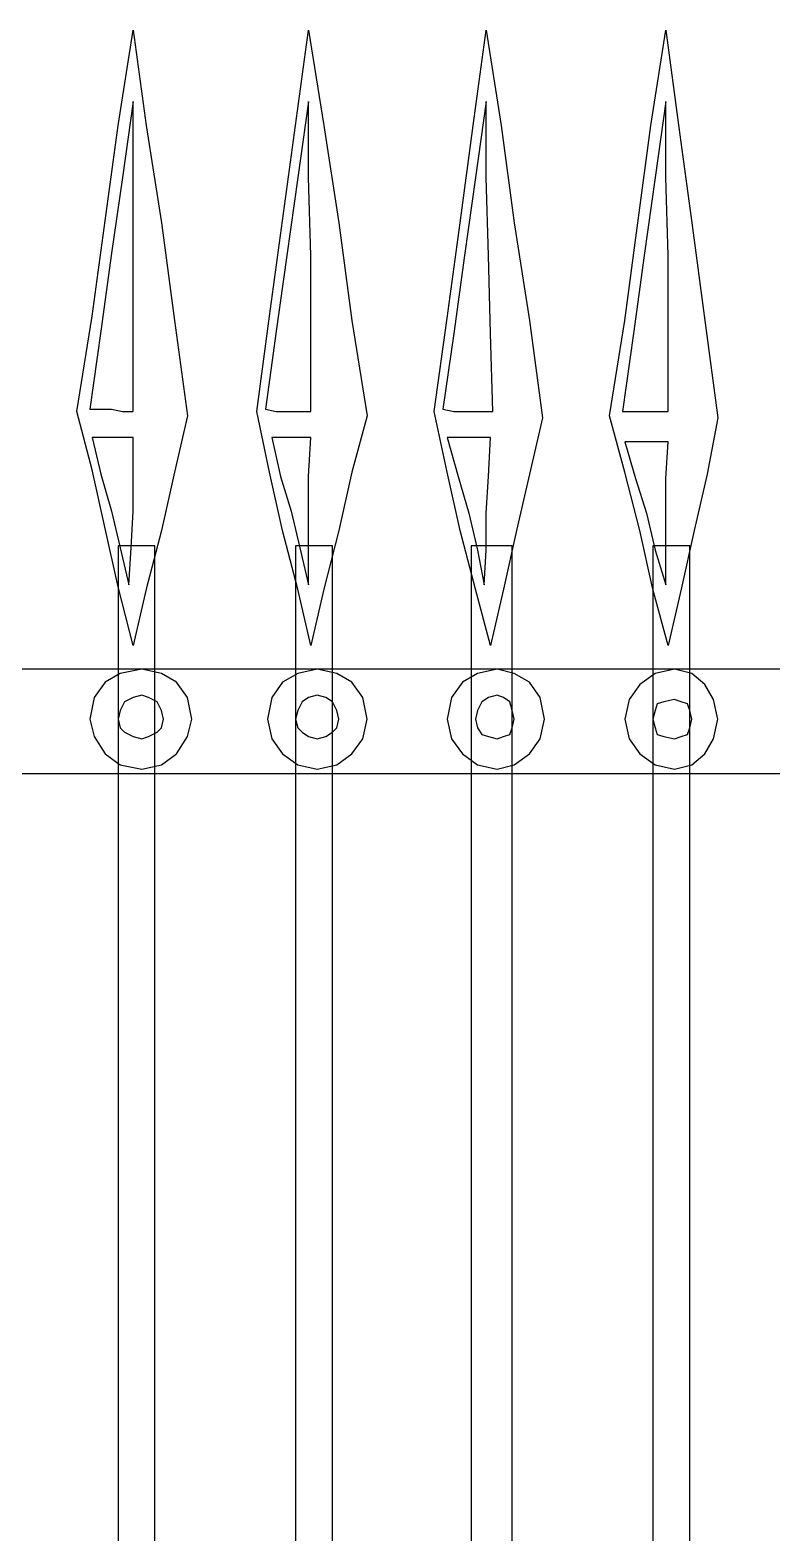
# Model space of a CAD drawing. Header units: centimetres. Extents: x -54 to 59, y -92 to 20.
# Drawn here: x -24.2 to 2.4, y -33.8 to 20.1 of the extents above; entities that cross this region are included whole.
import ezdxf

# ---------------------------------------------------------------- set-up
doc = ezdxf.new("R2010")
doc.units = ezdxf.units.CM
doc.header["$MEASUREMENT"] = 0
doc.layers.add('layer 1', color=7, linetype='Continuous')

msp = doc.modelspace()

# ---------------------------------------------------------------- linework, layer by layer
at = {"layer": 'layer 1', "color": 29}
for points in [[(-20.51491, 20.09599), (-20.51491, 20.09599), (-21.05904, 16.67572), (-21.05904, 16.67572), (-21.05904, 16.67572), (-21.05904, 16.67572), (-21.52544, 13.25544), (-21.52544, 13.25544), (-21.52544, 13.25544), (-21.52544, 13.25544), (-21.99185, 9.83517), (-21.99185, 9.83517), (-21.99185, 9.83517), (-21.99185, 9.83517), (-22.53598, 6.41489), (-22.53598, 6.41489), (-22.53598, 6.41489), (-22.53598, 6.41489), (-21.99185, 4.31609), (-21.99185, 4.31609), (-21.99185, 4.31609), (-21.99185, 4.31609), (-21.52544, 2.21728), (-21.52544, 2.21728), (-21.52544, 2.21728), (-21.52544, 2.21728), (-21.05904, 0.11847), (-21.05904, 0.11847), (-21.05904, 0.11847), (-21.05904, 0.11847), (-20.51491, -1.98033), (-20.51491, -1.98033), (-20.51491, -1.98033), (-20.51491, -1.98033), (-20.04851, 0.04074), (-20.04851, 0.04074), (-20.04851, 0.04074), (-20.04851, 0.04074), (-19.50437, 2.13955), (-19.50437, 2.13955), (-19.50437, 2.13955), (-19.50437, 2.13955), (-19.03797, 4.23835), (-19.03797, 4.23835), (-19.03797, 4.23835), (-19.03797, 4.23835), (-18.57157, 6.25942), (-18.57157, 6.25942), (-18.57157, 6.25942), (-18.57157, 6.25942), (-19.03797, 9.6797), (-19.03797, 9.6797), (-19.03797, 9.6797), (-19.03797, 9.6797), (-19.50437, 13.17771), (-19.50437, 13.17771), (-19.50437, 13.17771), (-19.50437, 13.17771), (-20.04851, 16.67572), (-20.04851, 16.67572), (-20.04851, 16.67572), (-20.04851, 16.67572), (-20.51491, 20.09599), (-20.51491, 20.09599)], [(-14.21849, 20.09599), (-14.21849, 20.09599), (-14.68489, 16.67572), (-14.68489, 16.67572), (-14.68489, 16.67572), (-14.68489, 16.67572), (-15.15129, 13.25544), (-15.15129, 13.25544), (-15.15129, 13.25544), (-15.15129, 13.25544), (-15.6177, 9.83517), (-15.6177, 9.83517), (-15.6177, 9.83517), (-15.6177, 9.83517), (-16.0841, 6.41489), (-16.0841, 6.41489), (-16.0841, 6.41489), (-16.0841, 6.41489), (-15.6177, 4.23835), (-15.6177, 4.23835), (-15.6177, 4.23835), (-15.6177, 4.23835), (-15.15129, 2.13955), (-15.15129, 2.13955), (-15.15129, 2.13955), (-15.15129, 2.13955), (-14.60716, 0.04074), (-14.60716, 0.04074), (-14.60716, 0.04074), (-14.60716, 0.04074), (-14.14076, -1.98033), (-14.14076, -1.98033), (-14.14076, -1.98033), (-14.14076, -1.98033), (-13.67436, 0.04074), (-13.67436, 0.04074), (-13.67436, 0.04074), (-13.67436, 0.04074), (-13.13022, 2.13955), (-13.13022, 2.13955), (-13.13022, 2.13955), (-13.13022, 2.13955), (-12.66382, 4.23835), (-12.66382, 4.23835), (-12.66382, 4.23835), (-12.66382, 4.23835), (-12.11969, 6.25942), (-12.11969, 6.25942), (-12.11969, 6.25942), (-12.11969, 6.25942), (-12.66382, 9.6797), (-12.66382, 9.6797), (-12.66382, 9.6797), (-12.66382, 9.6797), (-13.13022, 13.17771), (-13.13022, 13.17771), (-13.13022, 13.17771), (-13.13022, 13.17771), (-13.67436, 16.67572), (-13.67436, 16.67572), (-13.67436, 16.67572), (-13.67436, 16.67572), (-14.21849, 20.09599), (-14.21849, 20.09599)], [(-7.84434, 20.09599), (-7.84434, 20.09599), (-8.31074, 16.67572), (-8.31074, 16.67572), (-8.31074, 16.67572), (-8.31074, 16.67572), (-8.77714, 13.17771), (-8.77714, 13.17771), (-8.77714, 13.17771), (-8.77714, 13.17771), (-9.24355, 9.75743), (-9.24355, 9.75743), (-9.24355, 9.75743), (-9.24355, 9.75743), (-9.70995, 6.41489), (-9.70995, 6.41489), (-9.70995, 6.41489), (-9.70995, 6.41489), (-9.24355, 4.23835), (-9.24355, 4.23835), (-9.24355, 4.23835), (-9.24355, 4.23835), (-8.77714, 2.13955), (-8.77714, 2.13955), (-8.77714, 2.13955), (-8.77714, 2.13955), (-8.23301, 0.04074), (-8.23301, 0.04074), (-8.23301, 0.04074), (-8.23301, 0.04074), (-7.68887, -1.98033), (-7.68887, -1.98033), (-7.68887, -1.98033), (-7.68887, -1.98033), (-7.22247, 0.04074), (-7.22247, 0.04074), (-7.22247, 0.04074), (-7.22247, 0.04074), (-6.75607, 2.13955), (-6.75607, 2.13955), (-6.75607, 2.13955), (-6.75607, 2.13955), (-6.28967, 4.16062), (-6.28967, 4.16062), (-6.28967, 4.16062), (-6.28967, 4.16062), (-5.82327, 6.18169), (-5.82327, 6.18169), (-5.82327, 6.18169), (-5.82327, 6.18169), (-6.28967, 9.6797), (-6.28967, 9.6797), (-6.28967, 9.6797), (-6.28967, 9.6797), (-6.83381, 13.17771), (-6.83381, 13.17771), (-6.83381, 13.17771), (-6.83381, 13.17771), (-7.30021, 16.67572), (-7.30021, 16.67572), (-7.30021, 16.67572), (-7.30021, 16.67572), (-7.84434, 20.09599), (-7.84434, 20.09599)], [(-1.39246, 20.09599), (-1.39246, 20.09599), (-1.93659, 16.67572), (-1.93659, 16.67572), (-1.93659, 16.67572), (-1.93659, 16.67572), (-2.40299, 13.17771), (-2.40299, 13.17771), (-2.40299, 13.17771), (-2.40299, 13.17771), (-2.8694, 9.6797), (-2.8694, 9.6797), (-2.8694, 9.6797), (-2.8694, 9.6797), (-3.41353, 6.25942), (-3.41353, 6.25942), (-3.41353, 6.25942), (-3.41353, 6.25942), (-2.8694, 4.23835), (-2.8694, 4.23835), (-2.8694, 4.23835), (-2.8694, 4.23835), (-2.32526, 2.13955), (-2.32526, 2.13955), (-2.32526, 2.13955), (-2.32526, 2.13955), (-1.85886, 0.04074), (-1.85886, 0.04074), (-1.85886, 0.04074), (-1.85886, 0.04074), (-1.31472, -1.98033), (-1.31472, -1.98033), (-1.31472, -1.98033), (-1.31472, -1.98033), (-0.84832, 0.04074), (-0.84832, 0.04074), (-0.84832, 0.04074), (-0.84832, 0.04074), (-0.38192, 2.13955), (-0.38192, 2.13955), (-0.38192, 2.13955), (-0.38192, 2.13955), (0.08448, 4.16062), (0.08448, 4.16062), (0.08448, 4.16062), (0.08448, 4.16062), (0.47315, 6.18169), (0.47315, 6.18169), (0.47315, 6.18169), (0.47315, 6.18169), (0.00675, 9.6797), (0.00675, 9.6797), (0.00675, 9.6797), (0.00675, 9.6797), (-0.45966, 13.17771), (-0.45966, 13.17771), (-0.45966, 13.17771), (-0.45966, 13.17771), (-0.92606, 16.59798), (-0.92606, 16.59798), (-0.92606, 16.59798), (-0.92606, 16.59798), (-1.39246, 20.09599), (-1.39246, 20.09599)], [(-21.05904, 1.59541), (-21.05904, 1.59541), (-20.74811, 1.59541), (-20.74811, 1.59541), (-20.74811, 1.59541), (-20.74811, 1.59541), (-20.43717, 1.59541), (-20.43717, 1.59541), (-20.43717, 1.59541), (-20.43717, 1.59541), (-20.04851, 1.59541), (-20.04851, 1.59541), (-20.04851, 1.59541), (-20.04851, 1.59541), (-19.73757, 1.59541), (-19.73757, 1.59541), (-19.73757, 1.59541), (-19.73757, 1.59541), (-19.73757, -19.23718), (-19.73757, -19.23718), (-19.73757, -19.23718), (-19.73757, -19.23718), (-19.73757, -40.1475), (-19.73757, -40.1475), (-19.73757, -40.1475), (-19.73757, -40.1475), (-19.73757, -60.98008), (-19.73757, -60.98008), (-19.73757, -60.98008), (-19.73757, -60.98008), (-19.73757, -81.8904), (-19.73757, -81.8904), (-19.73757, -81.8904), (-19.73757, -81.8904), (-20.04851, -81.8904), (-20.04851, -81.8904), (-20.04851, -81.8904), (-20.04851, -81.8904), (-20.43717, -81.8904), (-20.43717, -81.8904), (-20.43717, -81.8904), (-20.43717, -81.8904), (-20.74811, -81.8904), (-20.74811, -81.8904), (-20.74811, -81.8904), (-20.74811, -81.8904), (-21.05904, -81.8904), (-21.05904, -81.8904), (-21.05904, -81.8904), (-21.05904, -81.8904), (-21.05904, -60.98008), (-21.05904, -60.98008), (-21.05904, -60.98008), (-21.05904, -60.98008), (-21.05904, -40.1475), (-21.05904, -40.1475), (-21.05904, -40.1475), (-21.05904, -40.1475), (-21.05904, -19.23718), (-21.05904, -19.23718), (-21.05904, -19.23718), (-21.05904, -19.23718), (-21.05904, 1.59541), (-21.05904, 1.59541)], [(-14.68489, 1.59541), (-14.68489, 1.59541), (-14.37396, 1.59541), (-14.37396, 1.59541), (-14.37396, 1.59541), (-14.37396, 1.59541), (-13.98529, 1.59541), (-13.98529, 1.59541), (-13.98529, 1.59541), (-13.98529, 1.59541), (-13.67436, 1.59541), (-13.67436, 1.59541), (-13.67436, 1.59541), (-13.67436, 1.59541), (-13.36342, 1.59541), (-13.36342, 1.59541), (-13.36342, 1.59541), (-13.36342, 1.59541), (-13.36342, -19.23718), (-13.36342, -19.23718), (-13.36342, -19.23718), (-13.36342, -19.23718), (-13.36342, -40.1475), (-13.36342, -40.1475), (-13.36342, -40.1475), (-13.36342, -40.1475), (-13.36342, -60.98008), (-13.36342, -60.98008), (-13.36342, -60.98008), (-13.36342, -60.98008), (-13.36342, -81.8904), (-13.36342, -81.8904), (-13.36342, -81.8904), (-13.36342, -81.8904), (-13.67436, -81.8904), (-13.67436, -81.8904), (-13.67436, -81.8904), (-13.67436, -81.8904), (-13.98529, -81.8904), (-13.98529, -81.8904), (-13.98529, -81.8904), (-13.98529, -81.8904), (-14.37396, -81.8904), (-14.37396, -81.8904), (-14.37396, -81.8904), (-14.37396, -81.8904), (-14.68489, -81.8904), (-14.68489, -81.8904), (-14.68489, -81.8904), (-14.68489, -81.8904), (-14.68489, -60.98008), (-14.68489, -60.98008), (-14.68489, -60.98008), (-14.68489, -60.98008), (-14.68489, -40.1475), (-14.68489, -40.1475), (-14.68489, -40.1475), (-14.68489, -40.1475), (-14.68489, -19.23718), (-14.68489, -19.23718), (-14.68489, -19.23718), (-14.68489, -19.23718), (-14.68489, 1.59541), (-14.68489, 1.59541)], [(-8.38848, 1.59541), (-8.38848, 1.59541), (-7.99981, 1.59541), (-7.99981, 1.59541), (-7.99981, 1.59541), (-7.99981, 1.59541), (-7.61114, 1.59541), (-7.61114, 1.59541), (-7.61114, 1.59541), (-7.61114, 1.59541), (-7.30021, 1.59541), (-7.30021, 1.59541), (-7.30021, 1.59541), (-7.30021, 1.59541), (-6.91154, 1.59541), (-6.91154, 1.59541), (-6.91154, 1.59541), (-6.91154, 1.59541), (-6.91154, -19.23718), (-6.91154, -19.23718), (-6.91154, -19.23718), (-6.91154, -19.23718), (-6.91154, -40.1475), (-6.91154, -40.1475), (-6.91154, -40.1475), (-6.91154, -40.1475), (-6.91154, -60.98008), (-6.91154, -60.98008), (-6.91154, -60.98008), (-6.91154, -60.98008), (-6.91154, -81.8904), (-6.91154, -81.8904), (-6.91154, -81.8904), (-6.91154, -81.8904), (-7.30021, -81.8904), (-7.30021, -81.8904), (-7.30021, -81.8904), (-7.30021, -81.8904), (-7.61114, -81.8904), (-7.61114, -81.8904), (-7.61114, -81.8904), (-7.61114, -81.8904), (-7.99981, -81.8904), (-7.99981, -81.8904), (-7.99981, -81.8904), (-7.99981, -81.8904), (-8.38848, -81.8904), (-8.38848, -81.8904), (-8.38848, -81.8904), (-8.38848, -81.8904), (-8.38848, -60.98008), (-8.38848, -60.98008), (-8.38848, -60.98008), (-8.38848, -60.98008), (-8.38848, -40.1475), (-8.38848, -40.1475), (-8.38848, -40.1475), (-8.38848, -40.1475), (-8.38848, -19.23718), (-8.38848, -19.23718), (-8.38848, -19.23718), (-8.38848, -19.23718), (-8.38848, 1.59541), (-8.38848, 1.59541)], [(-1.85886, 1.59541), (-1.85886, 1.59541), (-1.54793, 1.59541), (-1.54793, 1.59541), (-1.54793, 1.59541), (-1.54793, 1.59541), (-1.15926, 1.59541), (-1.15926, 1.59541), (-1.15926, 1.59541), (-1.15926, 1.59541), (-0.84832, 1.59541), (-0.84832, 1.59541), (-0.84832, 1.59541), (-0.84832, 1.59541), (-0.53739, 1.59541), (-0.53739, 1.59541), (-0.53739, 1.59541), (-0.53739, 1.59541), (-0.53739, -19.23718), (-0.53739, -19.23718), (-0.53739, -19.23718), (-0.53739, -19.23718), (-0.53739, -40.1475), (-0.53739, -40.1475), (-0.53739, -40.1475), (-0.53739, -40.1475), (-0.53739, -60.98008), (-0.53739, -60.98008), (-0.53739, -60.98008), (-0.53739, -60.98008), (-0.53739, -81.8904), (-0.53739, -81.8904), (-0.53739, -81.8904), (-0.53739, -81.8904), (-0.84832, -81.8904), (-0.84832, -81.8904), (-0.84832, -81.8904), (-0.84832, -81.8904), (-1.15926, -81.8904), (-1.15926, -81.8904), (-1.15926, -81.8904), (-1.15926, -81.8904), (-1.54793, -81.8904), (-1.54793, -81.8904), (-1.54793, -81.8904), (-1.54793, -81.8904), (-1.85886, -81.8904), (-1.85886, -81.8904), (-1.85886, -81.8904), (-1.85886, -81.8904), (-1.85886, -60.98008), (-1.85886, -60.98008), (-1.85886, -60.98008), (-1.85886, -60.98008), (-1.85886, -40.1475), (-1.85886, -40.1475), (-1.85886, -40.1475), (-1.85886, -40.1475), (-1.85886, -19.23718), (-1.85886, -19.23718), (-1.85886, -19.23718), (-1.85886, -19.23718), (-1.85886, 1.59541), (-1.85886, 1.59541)], [(-20.20397, -2.8354), (-20.20397, -2.8354), (-19.50437, -2.99087), (-19.50437, -2.99087), (-19.50437, -2.99087), (-19.50437, -2.99087), (-18.96024, -3.3018), (-18.96024, -3.3018), (-18.96024, -3.3018), (-18.96024, -3.3018), (-18.57157, -3.84594), (-18.57157, -3.84594), (-18.57157, -3.84594), (-18.57157, -3.84594), (-18.4161, -4.62327), (-18.4161, -4.62327), (-18.4161, -4.62327), (-18.4161, -4.62327), (-18.57157, -5.24514), (-18.57157, -5.24514), (-18.57157, -5.24514), (-18.57157, -5.24514), (-18.96024, -5.86701), (-18.96024, -5.86701), (-18.96024, -5.86701), (-18.96024, -5.86701), (-19.50437, -6.25567), (-19.50437, -6.25567), (-19.50437, -6.25567), (-19.50437, -6.25567), (-20.20397, -6.41114), (-20.20397, -6.41114), (-20.20397, -6.41114), (-20.20397, -6.41114), (-20.98131, -6.25567), (-20.98131, -6.25567), (-20.98131, -6.25567), (-20.98131, -6.25567), (-21.52544, -5.86701), (-21.52544, -5.86701), (-21.52544, -5.86701), (-21.52544, -5.86701), (-21.91411, -5.24514), (-21.91411, -5.24514), (-21.91411, -5.24514), (-21.91411, -5.24514), (-22.06958, -4.62327), (-22.06958, -4.62327), (-22.06958, -4.62327), (-22.06958, -4.62327), (-21.91411, -3.84594), (-21.91411, -3.84594), (-21.91411, -3.84594), (-21.91411, -3.84594), (-21.52544, -3.3018), (-21.52544, -3.3018), (-21.52544, -3.3018), (-21.52544, -3.3018), (-20.98131, -2.99087), (-20.98131, -2.99087), (-20.98131, -2.99087), (-20.98131, -2.99087), (-20.20397, -2.8354), (-20.20397, -2.8354)], [(-13.90756, -2.8354), (-13.90756, -2.8354), (-13.20796, -2.99087), (-13.20796, -2.99087), (-13.20796, -2.99087), (-13.20796, -2.99087), (-12.66382, -3.3018), (-12.66382, -3.3018), (-12.66382, -3.3018), (-12.66382, -3.3018), (-12.27515, -3.84594), (-12.27515, -3.84594), (-12.27515, -3.84594), (-12.27515, -3.84594), (-12.11969, -4.62327), (-12.11969, -4.62327), (-12.11969, -4.62327), (-12.11969, -4.62327), (-12.27515, -5.32287), (-12.27515, -5.32287), (-12.27515, -5.32287), (-12.27515, -5.32287), (-12.66382, -5.86701), (-12.66382, -5.86701), (-12.66382, -5.86701), (-12.66382, -5.86701), (-13.20796, -6.25567), (-13.20796, -6.25567), (-13.20796, -6.25567), (-13.20796, -6.25567), (-13.90756, -6.41114), (-13.90756, -6.41114), (-13.90756, -6.41114), (-13.90756, -6.41114), (-14.60716, -6.25567), (-14.60716, -6.25567), (-14.60716, -6.25567), (-14.60716, -6.25567), (-15.15129, -5.86701), (-15.15129, -5.86701), (-15.15129, -5.86701), (-15.15129, -5.86701), (-15.53996, -5.32287), (-15.53996, -5.32287), (-15.53996, -5.32287), (-15.53996, -5.32287), (-15.69543, -4.62327), (-15.69543, -4.62327), (-15.69543, -4.62327), (-15.69543, -4.62327), (-15.53996, -3.84594), (-15.53996, -3.84594), (-15.53996, -3.84594), (-15.53996, -3.84594), (-15.15129, -3.3018), (-15.15129, -3.3018), (-15.15129, -3.3018), (-15.15129, -3.3018), (-14.60716, -2.99087), (-14.60716, -2.99087), (-14.60716, -2.99087), (-14.60716, -2.99087), (-13.90756, -2.8354), (-13.90756, -2.8354)], [(-7.45567, -2.8354), (-7.45567, -2.8354), (-6.83381, -2.99087), (-6.83381, -2.99087), (-6.83381, -2.99087), (-6.83381, -2.99087), (-6.28967, -3.3018), (-6.28967, -3.3018), (-6.28967, -3.3018), (-6.28967, -3.3018), (-5.901, -3.84594), (-5.901, -3.84594), (-5.901, -3.84594), (-5.901, -3.84594), (-5.74554, -4.62327), (-5.74554, -4.62327), (-5.74554, -4.62327), (-5.74554, -4.62327), (-5.901, -5.32287), (-5.901, -5.32287), (-5.901, -5.32287), (-5.901, -5.32287), (-6.28967, -5.86701), (-6.28967, -5.86701), (-6.28967, -5.86701), (-6.28967, -5.86701), (-6.83381, -6.25567), (-6.83381, -6.25567), (-6.83381, -6.25567), (-6.83381, -6.25567), (-7.45567, -6.41114), (-7.45567, -6.41114), (-7.45567, -6.41114), (-7.45567, -6.41114), (-8.15528, -6.25567), (-8.15528, -6.25567), (-8.15528, -6.25567), (-8.15528, -6.25567), (-8.69941, -5.86701), (-8.69941, -5.86701), (-8.69941, -5.86701), (-8.69941, -5.86701), (-9.08808, -5.32287), (-9.08808, -5.32287), (-9.08808, -5.32287), (-9.08808, -5.32287), (-9.24355, -4.62327), (-9.24355, -4.62327), (-9.24355, -4.62327), (-9.24355, -4.62327), (-9.08808, -3.84594), (-9.08808, -3.84594), (-9.08808, -3.84594), (-9.08808, -3.84594), (-8.69941, -3.3018), (-8.69941, -3.3018), (-8.69941, -3.3018), (-8.69941, -3.3018), (-8.15528, -2.99087), (-8.15528, -2.99087), (-8.15528, -2.99087), (-8.15528, -2.99087), (-7.45567, -2.8354), (-7.45567, -2.8354)], [(-1.08152, -2.8354), (-1.08152, -2.8354), (-0.45966, -2.99087), (-0.45966, -2.99087), (-0.45966, -2.99087), (-0.45966, -2.99087), (0.00675, -3.37953), (0.00675, -3.37953), (0.00675, -3.37953), (0.00675, -3.37953), (0.31768, -3.92367), (0.31768, -3.92367), (0.31768, -3.92367), (0.31768, -3.92367), (0.47315, -4.62327), (0.47315, -4.62327), (0.47315, -4.62327), (0.47315, -4.62327), (0.31768, -5.32287), (0.31768, -5.32287), (0.31768, -5.32287), (0.31768, -5.32287), (0.00675, -5.86701), (0.00675, -5.86701), (0.00675, -5.86701), (0.00675, -5.86701), (-0.45966, -6.25567), (-0.45966, -6.25567), (-0.45966, -6.25567), (-0.45966, -6.25567), (-1.08152, -6.41114), (-1.08152, -6.41114), (-1.08152, -6.41114), (-1.08152, -6.41114), (-1.78113, -6.25567), (-1.78113, -6.25567), (-1.78113, -6.25567), (-1.78113, -6.25567), (-2.32526, -5.86701), (-2.32526, -5.86701), (-2.32526, -5.86701), (-2.32526, -5.86701), (-2.71393, -5.32287), (-2.71393, -5.32287), (-2.71393, -5.32287), (-2.71393, -5.32287), (-2.8694, -4.62327), (-2.8694, -4.62327), (-2.8694, -4.62327), (-2.8694, -4.62327), (-2.71393, -3.92367), (-2.71393, -3.92367), (-2.71393, -3.92367), (-2.71393, -3.92367), (-2.32526, -3.37953), (-2.32526, -3.37953), (-2.32526, -3.37953), (-2.32526, -3.37953), (-1.78113, -2.99087), (-1.78113, -2.99087), (-1.78113, -2.99087), (-1.78113, -2.99087), (-1.08152, -2.8354), (-1.08152, -2.8354)]]:
    msp.add_open_spline(points, degree=3, knots=[0, 0, 0, 0, 0.0625, 0.0625, 0.0625, 0.0625, 0.125, 0.125, 0.125, 0.125, 0.1875, 0.1875, 0.1875, 0.1875, 0.25, 0.25, 0.25, 0.25, 0.3125, 0.3125, 0.3125, 0.3125, 0.375, 0.375, 0.375, 0.375, 0.4375, 0.4375, 0.4375, 0.4375, 0.5, 0.5, 0.5, 0.5, 0.5625, 0.5625, 0.5625, 0.5625, 0.625, 0.625, 0.625, 0.625, 0.6875, 0.6875, 0.6875, 0.6875, 0.75, 0.75, 0.75, 0.75, 0.8125, 0.8125, 0.8125, 0.8125, 0.875, 0.875, 0.875, 0.875, 0.9375, 0.9375, 0.9375, 0.9375, 1, 1, 1, 1], dxfattribs=at)
at = {"layer": 'layer 1', "color": 42}
for points, knots in [([(-20.51491, 17.53079), (-20.51491, 17.53079), (-20.51491, 14.81011), (-20.51491, 14.81011), (-20.51491, 14.81011), (-20.51491, 14.81011), (-20.51491, 12.01171), (-20.51491, 12.01171), (-20.51491, 12.01171), (-20.51491, 12.01171), (-20.51491, 9.2133), (-20.51491, 9.2133), (-20.51491, 9.2133), (-20.51491, 9.2133), (-20.51491, 6.41489), (-20.51491, 6.41489), (-20.51491, 6.41489), (-20.51491, 6.41489), (-20.90358, 6.41489), (-20.90358, 6.41489), (-20.90358, 6.41489), (-20.90358, 6.41489), (-21.29224, 6.49262), (-21.29224, 6.49262), (-21.29224, 6.49262), (-21.29224, 6.49262), (-21.68091, 6.49262), (-21.68091, 6.49262), (-21.68091, 6.49262), (-21.68091, 6.49262), (-22.06958, 6.49262), (-22.06958, 6.49262), (-22.06958, 6.49262), (-22.06958, 6.49262), (-21.68091, 9.29103), (-21.68091, 9.29103), (-21.68091, 9.29103), (-21.68091, 9.29103), (-21.29224, 12.08944), (-21.29224, 12.08944), (-21.29224, 12.08944), (-21.29224, 12.08944), (-20.90358, 14.81011), (-20.90358, 14.81011), (-20.90358, 14.81011), (-20.90358, 14.81011), (-20.51491, 17.53079), (-20.51491, 17.53079)], [0, 0, 0, 0, 0.08333333, 0.08333333, 0.08333333, 0.08333333, 0.16666667, 0.16666667, 0.16666667, 0.16666667, 0.25, 0.25, 0.25, 0.25, 0.33333333, 0.33333333, 0.33333333, 0.33333333, 0.41666667, 0.41666667, 0.41666667, 0.41666667, 0.5, 0.5, 0.5, 0.5, 0.58333333, 0.58333333, 0.58333333, 0.58333333, 0.66666667, 0.66666667, 0.66666667, 0.66666667, 0.75, 0.75, 0.75, 0.75, 0.83333333, 0.83333333, 0.83333333, 0.83333333, 0.91666667, 0.91666667, 0.91666667, 0.91666667, 1, 1, 1, 1]), ([(-20.51491, 17.53079), (-20.51491, 17.53079), (-20.51491, 14.81011), (-20.51491, 14.81011), (-20.51491, 14.81011), (-20.51491, 14.81011), (-20.51491, 12.01171), (-20.51491, 12.01171), (-20.51491, 12.01171), (-20.51491, 12.01171), (-20.51491, 9.2133), (-20.51491, 9.2133), (-20.51491, 9.2133), (-20.51491, 9.2133), (-20.51491, 6.41489), (-20.51491, 6.41489), (-20.51491, 6.41489), (-20.51491, 6.41489), (-20.90358, 6.41489), (-20.90358, 6.41489), (-20.90358, 6.41489), (-20.90358, 6.41489), (-21.29224, 6.49262), (-21.29224, 6.49262), (-21.29224, 6.49262), (-21.29224, 6.49262), (-21.68091, 6.49262), (-21.68091, 6.49262), (-21.68091, 6.49262), (-21.68091, 6.49262), (-22.06958, 6.49262), (-22.06958, 6.49262), (-22.06958, 6.49262), (-22.06958, 6.49262), (-21.68091, 9.29103), (-21.68091, 9.29103), (-21.68091, 9.29103), (-21.68091, 9.29103), (-21.29224, 12.08944), (-21.29224, 12.08944), (-21.29224, 12.08944), (-21.29224, 12.08944), (-20.90358, 14.81011), (-20.90358, 14.81011), (-20.90358, 14.81011), (-20.90358, 14.81011), (-20.51491, 17.53079), (-20.51491, 17.53079)], [0, 0, 0, 0, 0.08333333, 0.08333333, 0.08333333, 0.08333333, 0.16666667, 0.16666667, 0.16666667, 0.16666667, 0.25, 0.25, 0.25, 0.25, 0.33333333, 0.33333333, 0.33333333, 0.33333333, 0.41666667, 0.41666667, 0.41666667, 0.41666667, 0.5, 0.5, 0.5, 0.5, 0.58333333, 0.58333333, 0.58333333, 0.58333333, 0.66666667, 0.66666667, 0.66666667, 0.66666667, 0.75, 0.75, 0.75, 0.75, 0.83333333, 0.83333333, 0.83333333, 0.83333333, 0.91666667, 0.91666667, 0.91666667, 0.91666667, 1, 1, 1, 1]), ([(-14.21849, 17.53079), (-14.21849, 17.53079), (-14.21849, 14.81011), (-14.21849, 14.81011), (-14.21849, 14.81011), (-14.21849, 14.81011), (-14.14076, 12.01171), (-14.14076, 12.01171), (-14.14076, 12.01171), (-14.14076, 12.01171), (-14.14076, 9.2133), (-14.14076, 9.2133), (-14.14076, 9.2133), (-14.14076, 9.2133), (-14.14076, 6.41489), (-14.14076, 6.41489), (-14.14076, 6.41489), (-14.14076, 6.41489), (-14.52943, 6.41489), (-14.52943, 6.41489), (-14.52943, 6.41489), (-14.52943, 6.41489), (-14.91809, 6.41489), (-14.91809, 6.41489), (-14.91809, 6.41489), (-14.91809, 6.41489), (-15.38449, 6.41489), (-15.38449, 6.41489), (-15.38449, 6.41489), (-15.38449, 6.41489), (-15.77316, 6.49262), (-15.77316, 6.49262), (-15.77316, 6.49262), (-15.77316, 6.49262), (-15.38449, 9.29103), (-15.38449, 9.29103), (-15.38449, 9.29103), (-15.38449, 9.29103), (-14.99583, 12.01171), (-14.99583, 12.01171), (-14.99583, 12.01171), (-14.99583, 12.01171), (-14.60716, 14.81011), (-14.60716, 14.81011), (-14.60716, 14.81011), (-14.60716, 14.81011), (-14.21849, 17.53079), (-14.21849, 17.53079)], [0, 0, 0, 0, 0.08333333, 0.08333333, 0.08333333, 0.08333333, 0.16666667, 0.16666667, 0.16666667, 0.16666667, 0.25, 0.25, 0.25, 0.25, 0.33333333, 0.33333333, 0.33333333, 0.33333333, 0.41666667, 0.41666667, 0.41666667, 0.41666667, 0.5, 0.5, 0.5, 0.5, 0.58333333, 0.58333333, 0.58333333, 0.58333333, 0.66666667, 0.66666667, 0.66666667, 0.66666667, 0.75, 0.75, 0.75, 0.75, 0.83333333, 0.83333333, 0.83333333, 0.83333333, 0.91666667, 0.91666667, 0.91666667, 0.91666667, 1, 1, 1, 1]), ([(-14.21849, 17.53079), (-14.21849, 17.53079), (-14.21849, 14.81011), (-14.21849, 14.81011), (-14.21849, 14.81011), (-14.21849, 14.81011), (-14.14076, 12.01171), (-14.14076, 12.01171), (-14.14076, 12.01171), (-14.14076, 12.01171), (-14.14076, 9.2133), (-14.14076, 9.2133), (-14.14076, 9.2133), (-14.14076, 9.2133), (-14.14076, 6.41489), (-14.14076, 6.41489), (-14.14076, 6.41489), (-14.14076, 6.41489), (-14.52943, 6.41489), (-14.52943, 6.41489), (-14.52943, 6.41489), (-14.52943, 6.41489), (-14.91809, 6.41489), (-14.91809, 6.41489), (-14.91809, 6.41489), (-14.91809, 6.41489), (-15.38449, 6.41489), (-15.38449, 6.41489), (-15.38449, 6.41489), (-15.38449, 6.41489), (-15.77316, 6.49262), (-15.77316, 6.49262), (-15.77316, 6.49262), (-15.77316, 6.49262), (-15.38449, 9.29103), (-15.38449, 9.29103), (-15.38449, 9.29103), (-15.38449, 9.29103), (-14.99583, 12.01171), (-14.99583, 12.01171), (-14.99583, 12.01171), (-14.99583, 12.01171), (-14.60716, 14.81011), (-14.60716, 14.81011), (-14.60716, 14.81011), (-14.60716, 14.81011), (-14.21849, 17.53079), (-14.21849, 17.53079)], [0, 0, 0, 0, 0.08333333, 0.08333333, 0.08333333, 0.08333333, 0.16666667, 0.16666667, 0.16666667, 0.16666667, 0.25, 0.25, 0.25, 0.25, 0.33333333, 0.33333333, 0.33333333, 0.33333333, 0.41666667, 0.41666667, 0.41666667, 0.41666667, 0.5, 0.5, 0.5, 0.5, 0.58333333, 0.58333333, 0.58333333, 0.58333333, 0.66666667, 0.66666667, 0.66666667, 0.66666667, 0.75, 0.75, 0.75, 0.75, 0.83333333, 0.83333333, 0.83333333, 0.83333333, 0.91666667, 0.91666667, 0.91666667, 0.91666667, 1, 1, 1, 1]), ([(-7.84434, 17.53079), (-7.84434, 17.53079), (-7.84434, 14.81011), (-7.84434, 14.81011), (-7.84434, 14.81011), (-7.84434, 14.81011), (-7.76661, 12.01171), (-7.76661, 12.01171), (-7.76661, 12.01171), (-7.76661, 12.01171), (-7.68887, 9.2133), (-7.68887, 9.2133), (-7.68887, 9.2133), (-7.68887, 9.2133), (-7.61114, 6.41489), (-7.61114, 6.41489), (-7.61114, 6.41489), (-7.61114, 6.41489), (-8.07754, 6.41489), (-8.07754, 6.41489), (-8.07754, 6.41489), (-8.07754, 6.41489), (-8.54394, 6.41489), (-8.54394, 6.41489), (-8.54394, 6.41489), (-8.54394, 6.41489), (-9.01034, 6.41489), (-9.01034, 6.41489), (-9.01034, 6.41489), (-9.01034, 6.41489), (-9.39901, 6.49262), (-9.39901, 6.49262), (-9.39901, 6.49262), (-9.39901, 6.49262), (-9.01034, 9.2133), (-9.01034, 9.2133), (-9.01034, 9.2133), (-9.01034, 9.2133), (-8.62168, 12.01171), (-8.62168, 12.01171), (-8.62168, 12.01171), (-8.62168, 12.01171), (-8.23301, 14.81011), (-8.23301, 14.81011), (-8.23301, 14.81011), (-8.23301, 14.81011), (-7.84434, 17.53079), (-7.84434, 17.53079)], [0, 0, 0, 0, 0.08333333, 0.08333333, 0.08333333, 0.08333333, 0.16666667, 0.16666667, 0.16666667, 0.16666667, 0.25, 0.25, 0.25, 0.25, 0.33333333, 0.33333333, 0.33333333, 0.33333333, 0.41666667, 0.41666667, 0.41666667, 0.41666667, 0.5, 0.5, 0.5, 0.5, 0.58333333, 0.58333333, 0.58333333, 0.58333333, 0.66666667, 0.66666667, 0.66666667, 0.66666667, 0.75, 0.75, 0.75, 0.75, 0.83333333, 0.83333333, 0.83333333, 0.83333333, 0.91666667, 0.91666667, 0.91666667, 0.91666667, 1, 1, 1, 1]), ([(-7.84434, 17.53079), (-7.84434, 17.53079), (-7.84434, 14.81011), (-7.84434, 14.81011), (-7.84434, 14.81011), (-7.84434, 14.81011), (-7.76661, 12.01171), (-7.76661, 12.01171), (-7.76661, 12.01171), (-7.76661, 12.01171), (-7.68887, 9.2133), (-7.68887, 9.2133), (-7.68887, 9.2133), (-7.68887, 9.2133), (-7.61114, 6.41489), (-7.61114, 6.41489), (-7.61114, 6.41489), (-7.61114, 6.41489), (-8.07754, 6.41489), (-8.07754, 6.41489), (-8.07754, 6.41489), (-8.07754, 6.41489), (-8.54394, 6.41489), (-8.54394, 6.41489), (-8.54394, 6.41489), (-8.54394, 6.41489), (-9.01034, 6.41489), (-9.01034, 6.41489), (-9.01034, 6.41489), (-9.01034, 6.41489), (-9.39901, 6.49262), (-9.39901, 6.49262), (-9.39901, 6.49262), (-9.39901, 6.49262), (-9.01034, 9.2133), (-9.01034, 9.2133), (-9.01034, 9.2133), (-9.01034, 9.2133), (-8.62168, 12.01171), (-8.62168, 12.01171), (-8.62168, 12.01171), (-8.62168, 12.01171), (-8.23301, 14.81011), (-8.23301, 14.81011), (-8.23301, 14.81011), (-8.23301, 14.81011), (-7.84434, 17.53079), (-7.84434, 17.53079)], [0, 0, 0, 0, 0.08333333, 0.08333333, 0.08333333, 0.08333333, 0.16666667, 0.16666667, 0.16666667, 0.16666667, 0.25, 0.25, 0.25, 0.25, 0.33333333, 0.33333333, 0.33333333, 0.33333333, 0.41666667, 0.41666667, 0.41666667, 0.41666667, 0.5, 0.5, 0.5, 0.5, 0.58333333, 0.58333333, 0.58333333, 0.58333333, 0.66666667, 0.66666667, 0.66666667, 0.66666667, 0.75, 0.75, 0.75, 0.75, 0.83333333, 0.83333333, 0.83333333, 0.83333333, 0.91666667, 0.91666667, 0.91666667, 0.91666667, 1, 1, 1, 1]), ([(-1.39246, 17.53079), (-1.39246, 17.53079), (-1.39246, 14.81011), (-1.39246, 14.81011), (-1.39246, 14.81011), (-1.39246, 14.81011), (-1.31472, 12.01171), (-1.31472, 12.01171), (-1.31472, 12.01171), (-1.31472, 12.01171), (-1.31472, 9.2133), (-1.31472, 9.2133), (-1.31472, 9.2133), (-1.31472, 9.2133), (-1.31472, 6.41489), (-1.31472, 6.41489), (-1.31472, 6.41489), (-1.31472, 6.41489), (-1.70339, 6.41489), (-1.70339, 6.41489), (-1.70339, 6.41489), (-1.70339, 6.41489), (-2.09206, 6.41489), (-2.09206, 6.41489), (-2.09206, 6.41489), (-2.09206, 6.41489), (-2.55846, 6.41489), (-2.55846, 6.41489), (-2.55846, 6.41489), (-2.55846, 6.41489), (-2.94713, 6.41489), (-2.94713, 6.41489), (-2.94713, 6.41489), (-2.94713, 6.41489), (-2.55846, 9.2133), (-2.55846, 9.2133), (-2.55846, 9.2133), (-2.55846, 9.2133), (-2.16979, 12.01171), (-2.16979, 12.01171), (-2.16979, 12.01171), (-2.16979, 12.01171), (-1.78113, 14.81011), (-1.78113, 14.81011), (-1.78113, 14.81011), (-1.78113, 14.81011), (-1.39246, 17.53079), (-1.39246, 17.53079)], [0, 0, 0, 0, 0.08333333, 0.08333333, 0.08333333, 0.08333333, 0.16666667, 0.16666667, 0.16666667, 0.16666667, 0.25, 0.25, 0.25, 0.25, 0.33333333, 0.33333333, 0.33333333, 0.33333333, 0.41666667, 0.41666667, 0.41666667, 0.41666667, 0.5, 0.5, 0.5, 0.5, 0.58333333, 0.58333333, 0.58333333, 0.58333333, 0.66666667, 0.66666667, 0.66666667, 0.66666667, 0.75, 0.75, 0.75, 0.75, 0.83333333, 0.83333333, 0.83333333, 0.83333333, 0.91666667, 0.91666667, 0.91666667, 0.91666667, 1, 1, 1, 1]), ([(-1.39246, 17.53079), (-1.39246, 17.53079), (-1.39246, 14.81011), (-1.39246, 14.81011), (-1.39246, 14.81011), (-1.39246, 14.81011), (-1.31472, 12.01171), (-1.31472, 12.01171), (-1.31472, 12.01171), (-1.31472, 12.01171), (-1.31472, 9.2133), (-1.31472, 9.2133), (-1.31472, 9.2133), (-1.31472, 9.2133), (-1.31472, 6.41489), (-1.31472, 6.41489), (-1.31472, 6.41489), (-1.31472, 6.41489), (-1.70339, 6.41489), (-1.70339, 6.41489), (-1.70339, 6.41489), (-1.70339, 6.41489), (-2.09206, 6.41489), (-2.09206, 6.41489), (-2.09206, 6.41489), (-2.09206, 6.41489), (-2.55846, 6.41489), (-2.55846, 6.41489), (-2.55846, 6.41489), (-2.55846, 6.41489), (-2.94713, 6.41489), (-2.94713, 6.41489), (-2.94713, 6.41489), (-2.94713, 6.41489), (-2.55846, 9.2133), (-2.55846, 9.2133), (-2.55846, 9.2133), (-2.55846, 9.2133), (-2.16979, 12.01171), (-2.16979, 12.01171), (-2.16979, 12.01171), (-2.16979, 12.01171), (-1.78113, 14.81011), (-1.78113, 14.81011), (-1.78113, 14.81011), (-1.78113, 14.81011), (-1.39246, 17.53079), (-1.39246, 17.53079)], [0, 0, 0, 0, 0.08333333, 0.08333333, 0.08333333, 0.08333333, 0.16666667, 0.16666667, 0.16666667, 0.16666667, 0.25, 0.25, 0.25, 0.25, 0.33333333, 0.33333333, 0.33333333, 0.33333333, 0.41666667, 0.41666667, 0.41666667, 0.41666667, 0.5, 0.5, 0.5, 0.5, 0.58333333, 0.58333333, 0.58333333, 0.58333333, 0.66666667, 0.66666667, 0.66666667, 0.66666667, 0.75, 0.75, 0.75, 0.75, 0.83333333, 0.83333333, 0.83333333, 0.83333333, 0.91666667, 0.91666667, 0.91666667, 0.91666667, 1, 1, 1, 1]), ([(-20.20397, -3.7682), (-20.20397, -3.7682), (-19.97077, -3.84594), (-19.97077, -3.84594), (-19.97077, -3.84594), (-19.97077, -3.84594), (-19.65984, -4.0014), (-19.65984, -4.0014), (-19.65984, -4.0014), (-19.65984, -4.0014), (-19.50437, -4.31234), (-19.50437, -4.31234), (-19.50437, -4.31234), (-19.50437, -4.31234), (-19.42664, -4.62327), (-19.42664, -4.62327), (-19.42664, -4.62327), (-19.42664, -4.62327), (-19.50437, -4.9342), (-19.50437, -4.9342), (-19.50437, -4.9342), (-19.50437, -4.9342), (-19.65984, -5.08967), (-19.65984, -5.08967), (-19.65984, -5.08967), (-19.65984, -5.08967), (-19.97077, -5.24514), (-19.97077, -5.24514), (-19.97077, -5.24514), (-19.97077, -5.24514), (-20.20397, -5.32287), (-20.20397, -5.32287), (-20.20397, -5.32287), (-20.20397, -5.32287), (-20.51491, -5.24514), (-20.51491, -5.24514), (-20.51491, -5.24514), (-20.51491, -5.24514), (-20.82584, -5.08967), (-20.82584, -5.08967), (-20.82584, -5.08967), (-20.82584, -5.08967), (-20.98131, -4.9342), (-20.98131, -4.9342), (-20.98131, -4.9342), (-20.98131, -4.9342), (-21.05904, -4.62327), (-21.05904, -4.62327), (-21.05904, -4.62327), (-21.05904, -4.62327), (-20.98131, -4.31234), (-20.98131, -4.31234), (-20.98131, -4.31234), (-20.98131, -4.31234), (-20.82584, -4.0014), (-20.82584, -4.0014), (-20.82584, -4.0014), (-20.82584, -4.0014), (-20.51491, -3.84594), (-20.51491, -3.84594), (-20.51491, -3.84594), (-20.51491, -3.84594), (-20.20397, -3.7682), (-20.20397, -3.7682)], [0, 0, 0, 0, 0.0625, 0.0625, 0.0625, 0.0625, 0.125, 0.125, 0.125, 0.125, 0.1875, 0.1875, 0.1875, 0.1875, 0.25, 0.25, 0.25, 0.25, 0.3125, 0.3125, 0.3125, 0.3125, 0.375, 0.375, 0.375, 0.375, 0.4375, 0.4375, 0.4375, 0.4375, 0.5, 0.5, 0.5, 0.5, 0.5625, 0.5625, 0.5625, 0.5625, 0.625, 0.625, 0.625, 0.625, 0.6875, 0.6875, 0.6875, 0.6875, 0.75, 0.75, 0.75, 0.75, 0.8125, 0.8125, 0.8125, 0.8125, 0.875, 0.875, 0.875, 0.875, 0.9375, 0.9375, 0.9375, 0.9375, 1, 1, 1, 1]), ([(-13.90756, -3.7682), (-13.90756, -3.7682), (-13.59662, -3.84594), (-13.59662, -3.84594), (-13.59662, -3.84594), (-13.59662, -3.84594), (-13.36342, -4.0014), (-13.36342, -4.0014), (-13.36342, -4.0014), (-13.36342, -4.0014), (-13.20796, -4.31234), (-13.20796, -4.31234), (-13.20796, -4.31234), (-13.20796, -4.31234), (-13.13022, -4.62327), (-13.13022, -4.62327), (-13.13022, -4.62327), (-13.13022, -4.62327), (-13.20796, -4.9342), (-13.20796, -4.9342), (-13.20796, -4.9342), (-13.20796, -4.9342), (-13.36342, -5.08967), (-13.36342, -5.08967), (-13.36342, -5.08967), (-13.36342, -5.08967), (-13.59662, -5.24514), (-13.59662, -5.24514), (-13.59662, -5.24514), (-13.59662, -5.24514), (-13.90756, -5.32287), (-13.90756, -5.32287), (-13.90756, -5.32287), (-13.90756, -5.32287), (-14.21849, -5.24514), (-14.21849, -5.24514), (-14.21849, -5.24514), (-14.21849, -5.24514), (-14.45169, -5.08967), (-14.45169, -5.08967), (-14.45169, -5.08967), (-14.45169, -5.08967), (-14.60716, -4.9342), (-14.60716, -4.9342), (-14.60716, -4.9342), (-14.60716, -4.9342), (-14.68489, -4.62327), (-14.68489, -4.62327), (-14.68489, -4.62327), (-14.68489, -4.62327), (-14.60716, -4.31234), (-14.60716, -4.31234), (-14.60716, -4.31234), (-14.60716, -4.31234), (-14.45169, -4.0014), (-14.45169, -4.0014), (-14.45169, -4.0014), (-14.45169, -4.0014), (-14.21849, -3.84594), (-14.21849, -3.84594), (-14.21849, -3.84594), (-14.21849, -3.84594), (-13.90756, -3.7682), (-13.90756, -3.7682)], [0, 0, 0, 0, 0.0625, 0.0625, 0.0625, 0.0625, 0.125, 0.125, 0.125, 0.125, 0.1875, 0.1875, 0.1875, 0.1875, 0.25, 0.25, 0.25, 0.25, 0.3125, 0.3125, 0.3125, 0.3125, 0.375, 0.375, 0.375, 0.375, 0.4375, 0.4375, 0.4375, 0.4375, 0.5, 0.5, 0.5, 0.5, 0.5625, 0.5625, 0.5625, 0.5625, 0.625, 0.625, 0.625, 0.625, 0.6875, 0.6875, 0.6875, 0.6875, 0.75, 0.75, 0.75, 0.75, 0.8125, 0.8125, 0.8125, 0.8125, 0.875, 0.875, 0.875, 0.875, 0.9375, 0.9375, 0.9375, 0.9375, 1, 1, 1, 1]), ([(-7.45567, -3.7682), (-7.45567, -3.7682), (-7.22247, -3.84594), (-7.22247, -3.84594), (-7.22247, -3.84594), (-7.22247, -3.84594), (-6.98927, -4.0014), (-6.98927, -4.0014), (-6.98927, -4.0014), (-6.98927, -4.0014), (-6.91154, -4.31234), (-6.91154, -4.31234), (-6.91154, -4.31234), (-6.91154, -4.31234), (-6.83381, -4.62327), (-6.83381, -4.62327), (-6.83381, -4.62327), (-6.83381, -4.62327), (-6.91154, -4.9342), (-6.91154, -4.9342), (-6.91154, -4.9342), (-6.91154, -4.9342), (-6.98927, -5.16741), (-6.98927, -5.16741), (-6.98927, -5.16741), (-6.98927, -5.16741), (-7.22247, -5.24514), (-7.22247, -5.24514), (-7.22247, -5.24514), (-7.22247, -5.24514), (-7.45567, -5.32287), (-7.45567, -5.32287), (-7.45567, -5.32287), (-7.45567, -5.32287), (-7.76661, -5.24514), (-7.76661, -5.24514), (-7.76661, -5.24514), (-7.76661, -5.24514), (-7.99981, -5.16741), (-7.99981, -5.16741), (-7.99981, -5.16741), (-7.99981, -5.16741), (-8.15528, -4.9342), (-8.15528, -4.9342), (-8.15528, -4.9342), (-8.15528, -4.9342), (-8.23301, -4.62327), (-8.23301, -4.62327), (-8.23301, -4.62327), (-8.23301, -4.62327), (-8.15528, -4.31234), (-8.15528, -4.31234), (-8.15528, -4.31234), (-8.15528, -4.31234), (-7.99981, -4.0014), (-7.99981, -4.0014), (-7.99981, -4.0014), (-7.99981, -4.0014), (-7.76661, -3.84594), (-7.76661, -3.84594), (-7.76661, -3.84594), (-7.76661, -3.84594), (-7.45567, -3.7682), (-7.45567, -3.7682)], [0, 0, 0, 0, 0.0625, 0.0625, 0.0625, 0.0625, 0.125, 0.125, 0.125, 0.125, 0.1875, 0.1875, 0.1875, 0.1875, 0.25, 0.25, 0.25, 0.25, 0.3125, 0.3125, 0.3125, 0.3125, 0.375, 0.375, 0.375, 0.375, 0.4375, 0.4375, 0.4375, 0.4375, 0.5, 0.5, 0.5, 0.5, 0.5625, 0.5625, 0.5625, 0.5625, 0.625, 0.625, 0.625, 0.625, 0.6875, 0.6875, 0.6875, 0.6875, 0.75, 0.75, 0.75, 0.75, 0.8125, 0.8125, 0.8125, 0.8125, 0.875, 0.875, 0.875, 0.875, 0.9375, 0.9375, 0.9375, 0.9375, 1, 1, 1, 1]), ([(-1.08152, -3.92367), (-1.08152, -3.92367), (-0.84832, -4.0014), (-0.84832, -4.0014), (-0.84832, -4.0014), (-0.84832, -4.0014), (-0.61512, -4.07914), (-0.61512, -4.07914), (-0.61512, -4.07914), (-0.61512, -4.07914), (-0.53739, -4.31234), (-0.53739, -4.31234), (-0.53739, -4.31234), (-0.53739, -4.31234), (-0.45966, -4.62327), (-0.45966, -4.62327), (-0.45966, -4.62327), (-0.45966, -4.62327), (-0.53739, -4.9342), (-0.53739, -4.9342), (-0.53739, -4.9342), (-0.53739, -4.9342), (-0.61512, -5.16741), (-0.61512, -5.16741), (-0.61512, -5.16741), (-0.61512, -5.16741), (-0.84832, -5.24514), (-0.84832, -5.24514), (-0.84832, -5.24514), (-0.84832, -5.24514), (-1.08152, -5.32287), (-1.08152, -5.32287), (-1.08152, -5.32287), (-1.08152, -5.32287), (-1.47019, -5.24514), (-1.47019, -5.24514), (-1.47019, -5.24514), (-1.47019, -5.24514), (-1.70339, -5.16741), (-1.70339, -5.16741), (-1.70339, -5.16741), (-1.70339, -5.16741), (-1.78113, -4.9342), (-1.78113, -4.9342), (-1.78113, -4.9342), (-1.78113, -4.9342), (-1.85886, -4.62327), (-1.85886, -4.62327), (-1.85886, -4.62327), (-1.85886, -4.62327), (-1.78113, -4.31234), (-1.78113, -4.31234), (-1.78113, -4.31234), (-1.78113, -4.31234), (-1.70339, -4.07914), (-1.70339, -4.07914), (-1.70339, -4.07914), (-1.70339, -4.07914), (-1.47019, -4.0014), (-1.47019, -4.0014), (-1.47019, -4.0014), (-1.47019, -4.0014), (-1.08152, -3.92367), (-1.08152, -3.92367)], [0, 0, 0, 0, 0.0625, 0.0625, 0.0625, 0.0625, 0.125, 0.125, 0.125, 0.125, 0.1875, 0.1875, 0.1875, 0.1875, 0.25, 0.25, 0.25, 0.25, 0.3125, 0.3125, 0.3125, 0.3125, 0.375, 0.375, 0.375, 0.375, 0.4375, 0.4375, 0.4375, 0.4375, 0.5, 0.5, 0.5, 0.5, 0.5625, 0.5625, 0.5625, 0.5625, 0.625, 0.625, 0.625, 0.625, 0.6875, 0.6875, 0.6875, 0.6875, 0.75, 0.75, 0.75, 0.75, 0.8125, 0.8125, 0.8125, 0.8125, 0.875, 0.875, 0.875, 0.875, 0.9375, 0.9375, 0.9375, 0.9375, 1, 1, 1, 1])]:
    msp.add_open_spline(points, degree=3, knots=knots, dxfattribs=at)
at = {"layer": 'layer 1', "color": 44}
for points, knots in [([(-21.99185, 5.48209), (-21.99185, 5.48209), (-21.60318, 5.48209), (-21.60318, 5.48209), (-21.60318, 5.48209), (-21.60318, 5.48209), (-21.29224, 5.48209), (-21.29224, 5.48209), (-21.29224, 5.48209), (-21.29224, 5.48209), (-20.90358, 5.48209), (-20.90358, 5.48209), (-20.90358, 5.48209), (-20.90358, 5.48209), (-20.51491, 5.48209), (-20.51491, 5.48209), (-20.51491, 5.48209), (-20.51491, 5.48209), (-20.51491, 4.16062), (-20.51491, 4.16062), (-20.51491, 4.16062), (-20.51491, 4.16062), (-20.51491, 2.83915), (-20.51491, 2.83915), (-20.51491, 2.83915), (-20.51491, 2.83915), (-20.59264, 1.51768), (-20.59264, 1.51768), (-20.59264, 1.51768), (-20.59264, 1.51768), (-20.67037, 0.19621), (-20.67037, 0.19621), (-20.67037, 0.19621), (-20.67037, 0.19621), (-20.98131, 1.51768), (-20.98131, 1.51768), (-20.98131, 1.51768), (-20.98131, 1.51768), (-21.29224, 2.83915), (-21.29224, 2.83915), (-21.29224, 2.83915), (-21.29224, 2.83915), (-21.68091, 4.16062), (-21.68091, 4.16062), (-21.68091, 4.16062), (-21.68091, 4.16062), (-21.99185, 5.48209), (-21.99185, 5.48209)], [0, 0, 0, 0, 0.08333333, 0.08333333, 0.08333333, 0.08333333, 0.16666667, 0.16666667, 0.16666667, 0.16666667, 0.25, 0.25, 0.25, 0.25, 0.33333333, 0.33333333, 0.33333333, 0.33333333, 0.41666667, 0.41666667, 0.41666667, 0.41666667, 0.5, 0.5, 0.5, 0.5, 0.58333333, 0.58333333, 0.58333333, 0.58333333, 0.66666667, 0.66666667, 0.66666667, 0.66666667, 0.75, 0.75, 0.75, 0.75, 0.83333333, 0.83333333, 0.83333333, 0.83333333, 0.91666667, 0.91666667, 0.91666667, 0.91666667, 1, 1, 1, 1]), ([(-15.53996, 5.48209), (-15.53996, 5.48209), (-15.15129, 5.48209), (-15.15129, 5.48209), (-15.15129, 5.48209), (-15.15129, 5.48209), (-14.84036, 5.48209), (-14.84036, 5.48209), (-14.84036, 5.48209), (-14.84036, 5.48209), (-14.45169, 5.48209), (-14.45169, 5.48209), (-14.45169, 5.48209), (-14.45169, 5.48209), (-14.14076, 5.48209), (-14.14076, 5.48209), (-14.14076, 5.48209), (-14.14076, 5.48209), (-14.21849, 4.08289), (-14.21849, 4.08289), (-14.21849, 4.08289), (-14.21849, 4.08289), (-14.21849, 2.83915), (-14.21849, 2.83915), (-14.21849, 2.83915), (-14.21849, 2.83915), (-14.21849, 1.51768), (-14.21849, 1.51768), (-14.21849, 1.51768), (-14.21849, 1.51768), (-14.21849, 0.19621), (-14.21849, 0.19621), (-14.21849, 0.19621), (-14.21849, 0.19621), (-14.52943, 1.51768), (-14.52943, 1.51768), (-14.52943, 1.51768), (-14.52943, 1.51768), (-14.84036, 2.83915), (-14.84036, 2.83915), (-14.84036, 2.83915), (-14.84036, 2.83915), (-15.22903, 4.08289), (-15.22903, 4.08289), (-15.22903, 4.08289), (-15.22903, 4.08289), (-15.53996, 5.48209), (-15.53996, 5.48209)], [0, 0, 0, 0, 0.08333333, 0.08333333, 0.08333333, 0.08333333, 0.16666667, 0.16666667, 0.16666667, 0.16666667, 0.25, 0.25, 0.25, 0.25, 0.33333333, 0.33333333, 0.33333333, 0.33333333, 0.41666667, 0.41666667, 0.41666667, 0.41666667, 0.5, 0.5, 0.5, 0.5, 0.58333333, 0.58333333, 0.58333333, 0.58333333, 0.66666667, 0.66666667, 0.66666667, 0.66666667, 0.75, 0.75, 0.75, 0.75, 0.83333333, 0.83333333, 0.83333333, 0.83333333, 0.91666667, 0.91666667, 0.91666667, 0.91666667, 1, 1, 1, 1]), ([(-9.24355, 5.48209), (-9.24355, 5.48209), (-8.85488, 5.48209), (-8.85488, 5.48209), (-8.85488, 5.48209), (-8.85488, 5.48209), (-8.46621, 5.48209), (-8.46621, 5.48209), (-8.46621, 5.48209), (-8.46621, 5.48209), (-8.07754, 5.48209), (-8.07754, 5.48209), (-8.07754, 5.48209), (-8.07754, 5.48209), (-7.68887, 5.48209), (-7.68887, 5.48209), (-7.68887, 5.48209), (-7.68887, 5.48209), (-7.76661, 4.08289), (-7.76661, 4.08289), (-7.76661, 4.08289), (-7.76661, 4.08289), (-7.84434, 2.76142), (-7.84434, 2.76142), (-7.84434, 2.76142), (-7.84434, 2.76142), (-7.84434, 1.43995), (-7.84434, 1.43995), (-7.84434, 1.43995), (-7.84434, 1.43995), (-7.92208, 0.19621), (-7.92208, 0.19621), (-7.92208, 0.19621), (-7.92208, 0.19621), (-8.15528, 1.43995), (-8.15528, 1.43995), (-8.15528, 1.43995), (-8.15528, 1.43995), (-8.46621, 2.76142), (-8.46621, 2.76142), (-8.46621, 2.76142), (-8.46621, 2.76142), (-8.85488, 4.08289), (-8.85488, 4.08289), (-8.85488, 4.08289), (-8.85488, 4.08289), (-9.24355, 5.48209), (-9.24355, 5.48209)], [0, 0, 0, 0, 0.08333333, 0.08333333, 0.08333333, 0.08333333, 0.16666667, 0.16666667, 0.16666667, 0.16666667, 0.25, 0.25, 0.25, 0.25, 0.33333333, 0.33333333, 0.33333333, 0.33333333, 0.41666667, 0.41666667, 0.41666667, 0.41666667, 0.5, 0.5, 0.5, 0.5, 0.58333333, 0.58333333, 0.58333333, 0.58333333, 0.66666667, 0.66666667, 0.66666667, 0.66666667, 0.75, 0.75, 0.75, 0.75, 0.83333333, 0.83333333, 0.83333333, 0.83333333, 0.91666667, 0.91666667, 0.91666667, 0.91666667, 1, 1, 1, 1]), ([(-2.8694, 5.32662), (-2.8694, 5.32662), (-2.48073, 5.32662), (-2.48073, 5.32662), (-2.48073, 5.32662), (-2.48073, 5.32662), (-2.09206, 5.32662), (-2.09206, 5.32662), (-2.09206, 5.32662), (-2.09206, 5.32662), (-1.70339, 5.32662), (-1.70339, 5.32662), (-1.70339, 5.32662), (-1.70339, 5.32662), (-1.31472, 5.32662), (-1.31472, 5.32662), (-1.31472, 5.32662), (-1.31472, 5.32662), (-1.39246, 4.00515), (-1.39246, 4.00515), (-1.39246, 4.00515), (-1.39246, 4.00515), (-1.39246, 2.76142), (-1.39246, 2.76142), (-1.39246, 2.76142), (-1.39246, 2.76142), (-1.39246, 1.43995), (-1.39246, 1.43995), (-1.39246, 1.43995), (-1.39246, 1.43995), (-1.39246, 0.19621), (-1.39246, 0.19621), (-1.39246, 0.19621), (-1.39246, 0.19621), (-1.78113, 1.43995), (-1.78113, 1.43995), (-1.78113, 1.43995), (-1.78113, 1.43995), (-2.09206, 2.76142), (-2.09206, 2.76142), (-2.09206, 2.76142), (-2.09206, 2.76142), (-2.48073, 4.00515), (-2.48073, 4.00515), (-2.48073, 4.00515), (-2.48073, 4.00515), (-2.8694, 5.32662), (-2.8694, 5.32662)], [0, 0, 0, 0, 0.08333333, 0.08333333, 0.08333333, 0.08333333, 0.16666667, 0.16666667, 0.16666667, 0.16666667, 0.25, 0.25, 0.25, 0.25, 0.33333333, 0.33333333, 0.33333333, 0.33333333, 0.41666667, 0.41666667, 0.41666667, 0.41666667, 0.5, 0.5, 0.5, 0.5, 0.58333333, 0.58333333, 0.58333333, 0.58333333, 0.66666667, 0.66666667, 0.66666667, 0.66666667, 0.75, 0.75, 0.75, 0.75, 0.83333333, 0.83333333, 0.83333333, 0.83333333, 0.91666667, 0.91666667, 0.91666667, 0.91666667, 1, 1, 1, 1]), ([(-52.54112, -2.8354), (-52.54112, -2.8354), (56.82996, -2.8354), (56.82996, -2.8354), (56.82996, -2.8354), (56.82996, -2.8354), (56.82996, -6.56661), (56.82996, -6.56661), (56.82996, -6.56661), (56.82996, -6.56661), (-52.54112, -6.56661), (-52.54112, -6.56661), (-52.54112, -6.56661), (-52.54112, -6.56661), (-52.54112, -2.8354), (-52.54112, -2.8354)], [0, 0, 0, 0, 0.25, 0.25, 0.25, 0.25, 0.5, 0.5, 0.5, 0.5, 0.75, 0.75, 0.75, 0.75, 1, 1, 1, 1])]:
    msp.add_open_spline(points, degree=3, knots=knots, dxfattribs=at)

doc.saveas('drawing.dxf')
